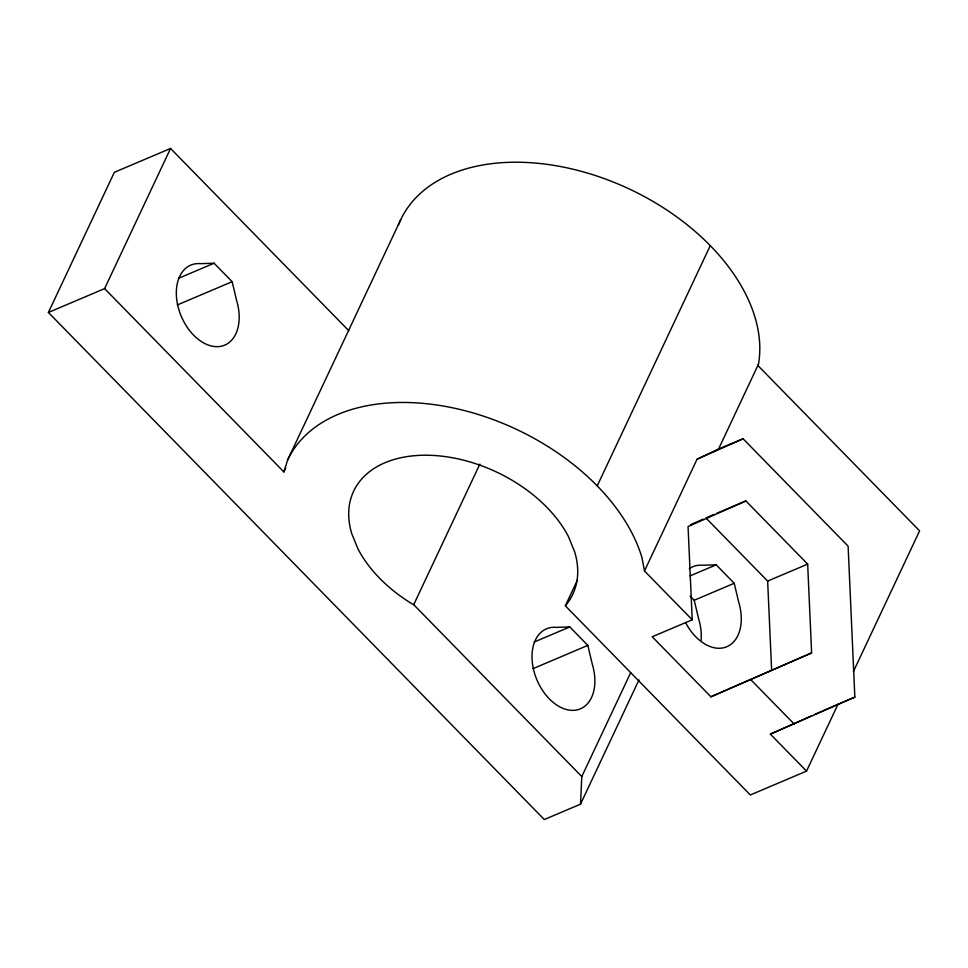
<?xml version="1.0" encoding="UTF-8"?>
<svg xmlns="http://www.w3.org/2000/svg" width="968" height="968" viewBox="0 0 968 968"><rect width="100%" height="100%" fill="white"/><g stroke="black" fill="none" stroke-linecap="round" stroke-linejoin="round"><path stroke-width="1.45" d="M348.77 330.693L170.549 148.467L114.345 172.304L48.4 312.458L544.306 819.533L580.51 804.178L581.792 776.554L630.616 672.808M48.4 312.458L104.605 288.609L283.866 471.924L287.593 460.102L400.655 219.845M398.368 225.193A194.096 125.271 25.2 0 1 609.913 180.713A194.096 125.271 25.2 0 1 758.476 364.186L758.017 365.65L919.6 530.863L853.437 671.477M104.605 288.609L170.549 148.467M283.866 471.924L285.79 467.834M581.792 776.554L413.711 604.685L479.874 464.083M597.22 485.9L710.27 245.642M838.022 704.232L806.538 771.121L750.333 794.97L565.336 605.799L577.545 579.868M716.913 513.234L745.88 500.94L807.663 564.114L811.62 652.916L710.923 696.791L652.226 636.762L692.229 619.798L644.482 570.975L697.069 459.207L719.151 448.741L743.109 438.794L848.113 546.17L854.853 697.117L770.359 734.131L806.538 771.121M718.558 449.043L758.476 364.186M580.51 804.178L638.965 679.947M697.069 459.207L743.109 438.794M690.729 524.632L703.119 519.138M745.88 500.94L688.066 526.58L692.229 619.798M710.923 696.791L811.62 652.916M770.359 734.131L811.741 715.788M814.499 714.553L831.052 707.221M178.451 278.348L214.097 263.236L232.138 281.688L236.628 300.564A43.451 28.75 67 0 1 218.478 346.617A43.451 28.75 67 0 1 177.628 304.847A43.451 28.75 67 0 1 200.533 263.659L214.097 263.236M177.313 304.956L232.138 281.688M714.154 514.395L705.878 517.916L767.648 581.078L771.617 669.88M534.142 642.05L569.789 626.937L587.83 645.39L592.319 664.278A43.451 28.75 67 0 1 574.169 710.318A43.451 28.75 67 0 1 533.32 668.549A43.451 28.75 67 0 1 556.213 627.361L569.789 626.937M689.978 575.948L716.187 564.828L734.228 583.28L738.717 602.169A43.451 28.75 67 0 1 726.169 646.987A43.451 28.75 67 0 1 685.513 622.472M533.005 668.658L587.83 645.39M690.22 596.155L694.225 600.257L734.228 583.28M767.648 581.078L807.663 564.114M832.371 706.664L854.853 697.117M716.187 564.828L702.611 565.251A43.451 28.75 67 0 0 689.301 568.7M413.711 604.685L411.412 603.439A121.097 78.166 25.2 0 1 357.882 548.711L351.674 533.453A121.097 78.166 25.2 0 1 427.626 455.238A121.097 78.166 25.2 0 1 568.543 536.78L574.738 552.038A121.097 78.166 25.2 0 1 565.336 605.799M750.926 679.826L794.159 724.028M694.225 600.257L698.715 619.133A43.451 28.75 67 0 1 701.062 640.392M644.482 570.975L641.978 557.641A194.096 125.271 25.2 0 0 469.286 411.86A194.096 125.271 25.2 0 0 287.593 460.102"/></g></svg>
